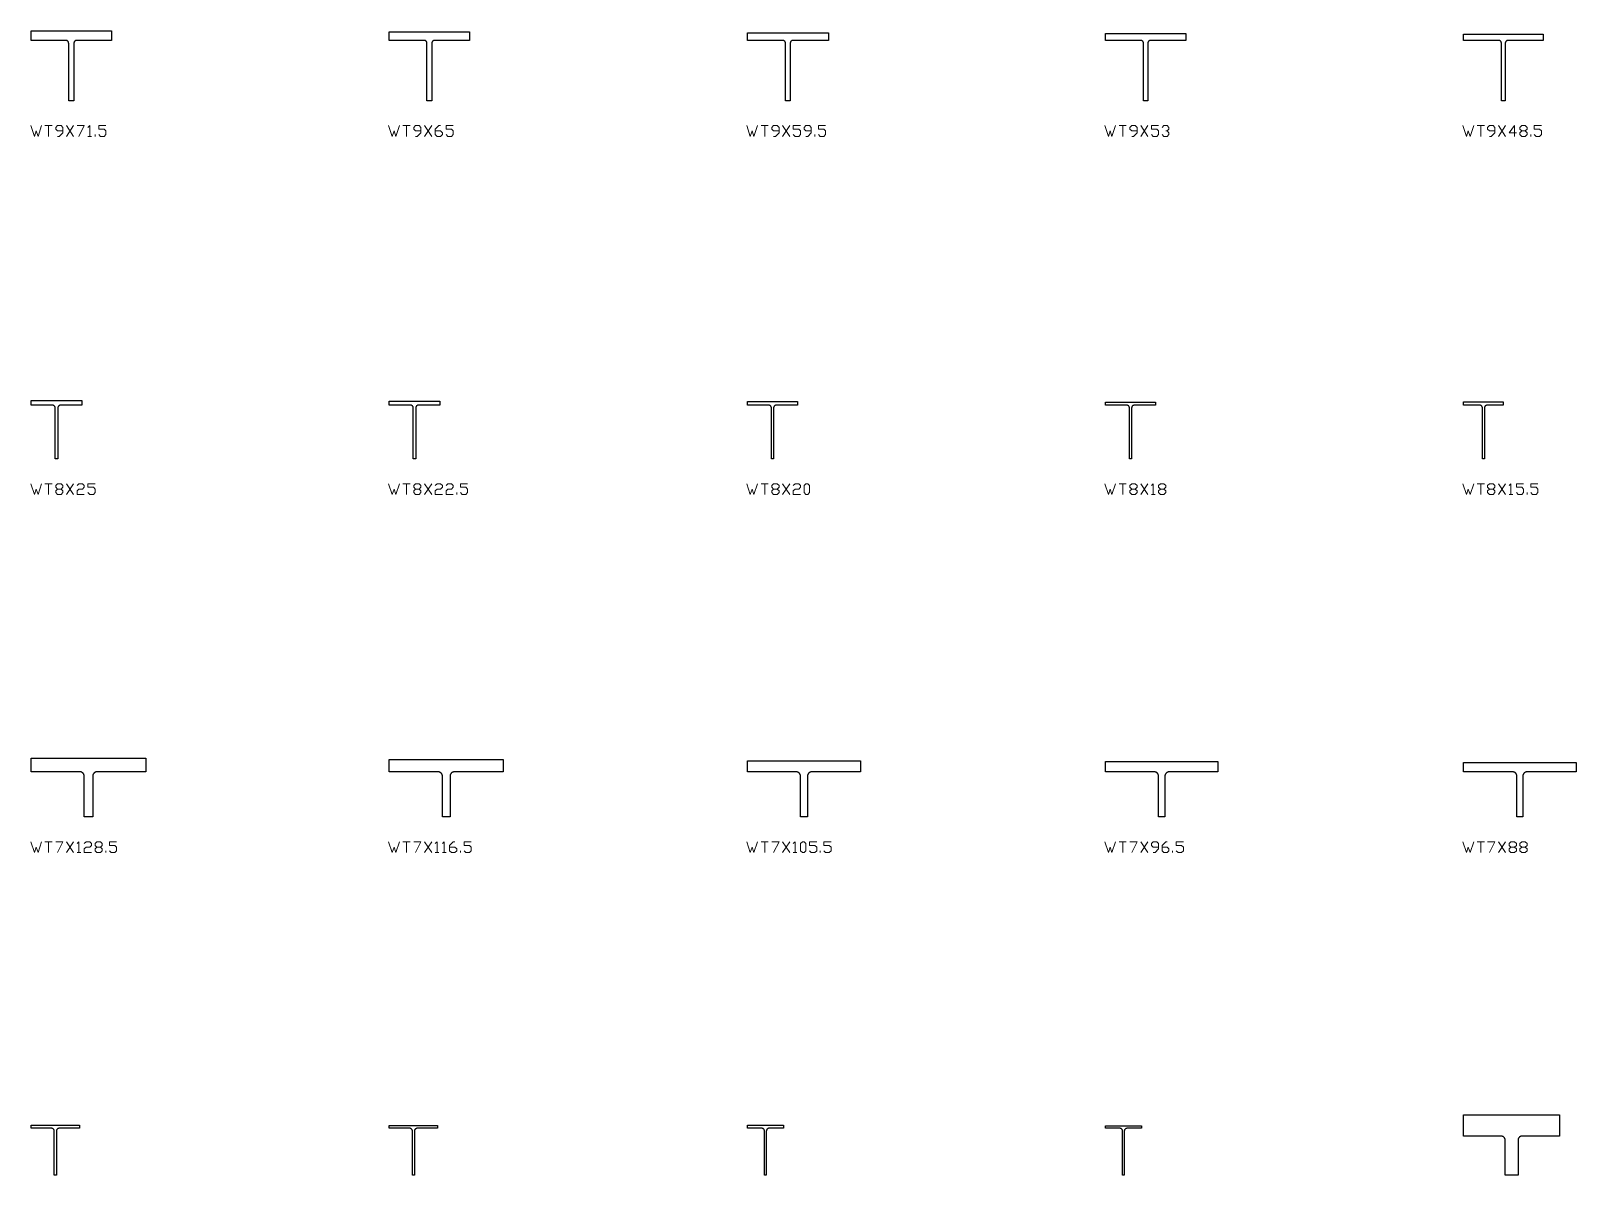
# Model space of a CAD drawing. Header units: inches. Extents: x 0 to 967, y -705 to 22.
# Drawn here: x 750 to 965.7, y -500 to -340.2 of the extents above; entities that cross this region are included whole.
import ezdxf

# ---------------------------------------------------------------- set-up
doc = ezdxf.new("R2010")
doc.units = ezdxf.units.IN
doc.header["$MEASUREMENT"] = 0
doc.layers.add('AISC_STEEL', color=7, linetype='Continuous')

msp = doc.modelspace()

# ---------------------------------------------------------------- linework, layer by layer
at = {"color": 3, "lineweight": 0}
for p, q in [((751.91, -353.47), (752.92, -353.47)), ((752.41, -353.47), (752.41, -354.98)), ((754.92, -354.98), (755.92, -353.47)), ((754.92, -353.47), (755.92, -354.98)), ((801.91, -353.47), (802.91, -353.47)), ((802.41, -353.47), (802.41, -354.98)), ((804.92, -354.98), (805.92, -353.47)), ((804.92, -353.47), (805.92, -354.98)), ((851.91, -353.47), (852.91, -353.47)), ((852.41, -353.47), (852.41, -354.98)), ((854.91, -354.98), (855.91, -353.47)), ((854.91, -353.47), (855.91, -354.98)), ((901.9, -353.47), (902.9, -353.47)), ((902.4, -353.47), (902.4, -354.98)), ((904.91, -354.98), (905.91, -353.47)), ((904.91, -353.47), (905.91, -354.98)), ((951.9, -353.47), (952.9, -353.47)), ((952.4, -353.47), (952.4, -354.98)), ((954.85, -354.98), (955.85, -353.47)), ((954.85, -353.47), (955.85, -354.98)), ((757.93, -354.98), (758.43, -354.98)), ((758.93, -354.98), (758.93, -354.73)), ((859.42, -354.98), (859.42, -354.73)), ((958.11, -354.22), (958.61, -354.22)), ((959.36, -354.98), (959.36, -354.73)), ((751.91, -403.47), (752.92, -403.47)), ((752.41, -403.47), (752.41, -404.97)), ((753.67, -404.22), (754.17, -404.22)), ((754.92, -404.97), (755.92, -403.47)), ((754.92, -403.47), (755.92, -404.97)), ((801.91, -403.47), (802.91, -403.47)), ((802.41, -403.47), (802.41, -404.97)), ((803.66, -404.22), (804.16, -404.22)), ((804.92, -404.97), (805.92, -403.47)), ((804.92, -403.47), (805.92, -404.97)), ((809.42, -404.97), (809.42, -404.72)), ((851.91, -403.47), (852.91, -403.47)), ((852.41, -403.47), (852.41, -404.97)), ((853.66, -404.22), (854.16, -404.22)), ((854.91, -404.97), (855.91, -403.47)), ((854.91, -403.47), (855.91, -404.97)), ((901.9, -403.47), (902.9, -403.47)), ((902.4, -403.47), (902.4, -404.97)), ((903.65, -404.22), (904.16, -404.22)), ((904.91, -404.97), (905.91, -403.47)), ((904.91, -403.47), (905.91, -404.97)), ((906.41, -404.97), (906.91, -404.97)), ((907.66, -404.22), (908.16, -404.22)), ((951.9, -403.47), (952.9, -403.47)), ((952.4, -403.47), (952.4, -404.97)), ((953.6, -404.22), (954.1, -404.22)), ((954.85, -404.97), (955.85, -403.47)), ((954.85, -403.47), (955.85, -404.97)), ((956.36, -404.97), (956.86, -404.97)), ((958.86, -404.97), (958.86, -404.72)), ((751.91, -453.46), (752.92, -453.46)), ((752.41, -453.46), (752.41, -454.97)), ((754.92, -454.97), (755.92, -453.46)), ((754.92, -453.46), (755.92, -454.97)), ((756.42, -454.97), (756.92, -454.97)), ((759.18, -454.22), (759.68, -454.22)), ((760.43, -454.97), (760.43, -454.72)), ((801.91, -453.46), (802.91, -453.46)), ((802.41, -453.46), (802.41, -454.97)), ((804.92, -454.97), (805.92, -453.46)), ((804.92, -453.46), (805.92, -454.97)), ((806.42, -454.97), (806.92, -454.97)), ((807.42, -454.97), (807.92, -454.97)), ((809.93, -454.97), (809.93, -454.72)), ((851.91, -453.46), (852.91, -453.46)), ((852.41, -453.46), (852.41, -454.97)), ((854.91, -454.97), (855.91, -453.46)), ((854.91, -453.46), (855.91, -454.97)), ((856.41, -454.97), (856.91, -454.97)), ((860.17, -454.97), (860.17, -454.72)), ((901.9, -453.46), (902.9, -453.46)), ((902.4, -453.46), (902.4, -454.97)), ((904.91, -454.97), (905.91, -453.46)), ((904.91, -453.46), (905.91, -454.97)), ((909.37, -454.97), (909.37, -454.72)), ((951.9, -453.46), (952.9, -453.46)), ((952.4, -453.46), (952.4, -454.97)), ((954.85, -454.97), (955.85, -453.46)), ((954.85, -453.46), (955.85, -454.97)), ((956.61, -454.22), (957.11, -454.22)), ((958.11, -454.22), (958.61, -454.22))]:
    msp.add_line(p, q, dxfattribs=at)
for points in [[(749.96, -353.47), (750.46, -354.98), (750.71, -354.22), (750.96, -354.98), (751.46, -353.47)], [(753.67, -354.98), (753.92, -354.98), (754.42, -354.48), (754.42, -353.72), (754.17, -353.47), (753.67, -353.47), (753.42, -353.72), (753.42, -353.97), (753.67, -354.22), (754.42, -354.22)], [(756.42, -353.47), (757.42, -353.47), (756.67, -354.98)], [(757.93, -353.72), (758.18, -353.47), (758.18, -354.98)], [(759.43, -354.73), (759.68, -354.98), (760.18, -354.98), (760.43, -354.73), (760.43, -354.22), (760.18, -353.97), (759.43, -353.97), (759.43, -353.47), (760.43, -353.47)], [(799.91, -353.47), (800.41, -354.98), (800.66, -354.22), (800.91, -354.98), (801.41, -353.47)], [(803.66, -354.98), (803.91, -354.98), (804.41, -354.48), (804.41, -353.72), (804.16, -353.47), (803.66, -353.47), (803.41, -353.72), (803.41, -353.97), (803.66, -354.22), (804.41, -354.22)], [(806.42, -354.22), (807.17, -354.22), (807.42, -354.48), (807.42, -354.73), (807.17, -354.98), (806.67, -354.98), (806.42, -354.73), (806.42, -353.97), (806.92, -353.47), (807.17, -353.47)], [(807.92, -354.73), (808.17, -354.98), (808.67, -354.98), (808.92, -354.73), (808.92, -354.22), (808.67, -353.97), (807.92, -353.97), (807.92, -353.47), (808.92, -353.47)], [(849.9, -353.47), (850.4, -354.98), (850.65, -354.22), (850.9, -354.98), (851.4, -353.47)], [(853.66, -354.98), (853.91, -354.98), (854.41, -354.48), (854.41, -353.72), (854.16, -353.47), (853.66, -353.47), (853.41, -353.72), (853.41, -353.97), (853.66, -354.22), (854.41, -354.22)], [(856.41, -354.73), (856.66, -354.98), (857.17, -354.98), (857.42, -354.73), (857.42, -354.22), (857.17, -353.97), (856.41, -353.97), (856.41, -353.47), (857.42, -353.47)], [(858.17, -354.98), (858.42, -354.98), (858.92, -354.48), (858.92, -353.72), (858.67, -353.47), (858.17, -353.47), (857.92, -353.72), (857.92, -353.97), (858.17, -354.22), (858.92, -354.22)], [(859.92, -354.73), (860.17, -354.98), (860.67, -354.98), (860.92, -354.73), (860.92, -354.22), (860.67, -353.97), (859.92, -353.97), (859.92, -353.47), (860.92, -353.47)], [(899.9, -353.47), (900.4, -354.98), (900.65, -354.22), (900.9, -354.98), (901.4, -353.47)], [(903.65, -354.98), (903.9, -354.98), (904.41, -354.48), (904.41, -353.72), (904.16, -353.47), (903.65, -353.47), (903.4, -353.72), (903.4, -353.97), (903.65, -354.22), (904.41, -354.22)], [(906.41, -354.73), (906.66, -354.98), (907.16, -354.98), (907.41, -354.73), (907.41, -354.22), (907.16, -353.97), (906.41, -353.97), (906.41, -353.47), (907.41, -353.47)], [(907.91, -353.72), (908.16, -353.47), (908.61, -353.47), (908.86, -353.72), (908.86, -353.97), (908.61, -354.22)], [(949.89, -353.47), (950.39, -354.98), (950.64, -354.22), (950.89, -354.98), (951.4, -353.47)], [(953.6, -354.98), (953.85, -354.98), (954.35, -354.48), (954.35, -353.72), (954.1, -353.47), (953.6, -353.47), (953.35, -353.72), (953.35, -353.97), (953.6, -354.22), (954.35, -354.22)], [(957.36, -354.48), (956.36, -354.48), (957.11, -353.47), (957.11, -354.98)], [(959.86, -354.73), (960.11, -354.98), (960.61, -354.98), (960.86, -354.73), (960.86, -354.22), (960.61, -353.97), (959.86, -353.97), (959.86, -353.47), (960.86, -353.47)], [(908.41, -354.22), (908.61, -354.22), (908.86, -354.48), (908.86, -354.73), (908.61, -354.98), (908.16, -354.98), (907.91, -354.73)], [(749.96, -403.47), (750.46, -404.97), (750.71, -404.22), (750.96, -404.97), (751.46, -403.47)], [(756.42, -403.72), (756.67, -403.47), (757.17, -403.47), (757.42, -403.72), (757.42, -403.97), (757.17, -404.22), (756.67, -404.22), (756.42, -404.47), (756.42, -404.97), (757.42, -404.97)], [(757.93, -404.72), (758.18, -404.97), (758.68, -404.97), (758.93, -404.72), (758.93, -404.22), (758.68, -403.97), (757.93, -403.97), (757.93, -403.47), (758.93, -403.47)], [(799.91, -403.47), (800.41, -404.97), (800.66, -404.22), (800.91, -404.97), (801.41, -403.47)], [(806.42, -403.72), (806.67, -403.47), (807.17, -403.47), (807.42, -403.72), (807.42, -403.97), (807.17, -404.22), (806.67, -404.22), (806.42, -404.47), (806.42, -404.97), (807.42, -404.97)], [(807.92, -403.72), (808.17, -403.47), (808.67, -403.47), (808.92, -403.72), (808.92, -403.97), (808.67, -404.22), (808.17, -404.22), (807.92, -404.47), (807.92, -404.97), (808.92, -404.97)], [(809.93, -404.72), (810.18, -404.97), (810.68, -404.97), (810.93, -404.72), (810.93, -404.22), (810.68, -403.97), (809.93, -403.97), (809.93, -403.47), (810.93, -403.47)], [(849.9, -403.47), (850.4, -404.97), (850.65, -404.22), (850.9, -404.97), (851.4, -403.47)], [(856.41, -403.72), (856.66, -403.47), (857.17, -403.47), (857.42, -403.72), (857.42, -403.97), (857.17, -404.22), (856.66, -404.22), (856.41, -404.47), (856.41, -404.97), (857.42, -404.97)], [(899.9, -403.47), (900.4, -404.97), (900.65, -404.22), (900.9, -404.97), (901.4, -403.47)], [(906.41, -403.72), (906.66, -403.47), (906.66, -404.97)], [(949.89, -403.47), (950.39, -404.97), (950.64, -404.22), (950.89, -404.97), (951.4, -403.47)], [(956.36, -403.72), (956.61, -403.47), (956.61, -404.97)], [(957.36, -404.72), (957.61, -404.97), (958.11, -404.97), (958.36, -404.72), (958.36, -404.22), (958.11, -403.97), (957.36, -403.97), (957.36, -403.47), (958.36, -403.47)], [(959.36, -404.72), (959.61, -404.97), (960.11, -404.97), (960.36, -404.72), (960.36, -404.22), (960.11, -403.97), (959.36, -403.97), (959.36, -403.47), (960.36, -403.47)], [(749.96, -453.46), (750.46, -454.97), (750.71, -454.22), (750.96, -454.97), (751.46, -453.46)], [(753.42, -453.46), (754.42, -453.46), (753.67, -454.97)], [(756.42, -453.72), (756.67, -453.46), (756.67, -454.97)], [(757.42, -453.72), (757.68, -453.46), (758.18, -453.46), (758.43, -453.72), (758.43, -453.97), (758.18, -454.22), (757.68, -454.22), (757.42, -454.47), (757.42, -454.97), (758.43, -454.97)], [(760.93, -454.72), (761.18, -454.97), (761.68, -454.97), (761.93, -454.72), (761.93, -454.22), (761.68, -453.97), (760.93, -453.97), (760.93, -453.46), (761.93, -453.46)], [(799.91, -453.46), (800.41, -454.97), (800.66, -454.22), (800.91, -454.97), (801.41, -453.46)], [(803.41, -453.46), (804.41, -453.46), (803.66, -454.97)], [(806.42, -453.72), (806.67, -453.46), (806.67, -454.97)], [(807.42, -453.72), (807.67, -453.46), (807.67, -454.97)], [(808.42, -454.22), (809.17, -454.22), (809.42, -454.47), (809.42, -454.72), (809.17, -454.97), (808.67, -454.97), (808.42, -454.72), (808.42, -453.97), (808.92, -453.46), (809.17, -453.46)], [(810.43, -454.72), (810.68, -454.97), (811.18, -454.97), (811.43, -454.72), (811.43, -454.22), (811.18, -453.97), (810.43, -453.97), (810.43, -453.46), (811.43, -453.46)], [(849.9, -453.46), (850.4, -454.97), (850.65, -454.22), (850.9, -454.97), (851.4, -453.46)], [(853.41, -453.46), (854.41, -453.46), (853.66, -454.97)], [(856.41, -453.72), (856.66, -453.46), (856.66, -454.97)], [(858.67, -454.72), (858.92, -454.97), (859.42, -454.97), (859.67, -454.72), (859.67, -454.22), (859.42, -453.97), (858.67, -453.97), (858.67, -453.46), (859.67, -453.46)], [(860.67, -454.72), (860.92, -454.97), (861.42, -454.97), (861.67, -454.72), (861.67, -454.22), (861.42, -453.97), (860.67, -453.97), (860.67, -453.46), (861.67, -453.46)], [(899.9, -453.46), (900.4, -454.97), (900.65, -454.22), (900.9, -454.97), (901.4, -453.46)], [(903.4, -453.46), (904.41, -453.46), (903.65, -454.97)], [(906.66, -454.97), (906.91, -454.97), (907.41, -454.47), (907.41, -453.72), (907.16, -453.46), (906.66, -453.46), (906.41, -453.72), (906.41, -453.97), (906.66, -454.22), (907.41, -454.22)], [(907.91, -454.22), (908.61, -454.22), (908.86, -454.47), (908.86, -454.72), (908.61, -454.97), (908.16, -454.97), (907.91, -454.72), (907.91, -453.97), (908.41, -453.46), (908.61, -453.46)], [(909.87, -454.72), (910.12, -454.97), (910.62, -454.97), (910.87, -454.72), (910.87, -454.22), (910.62, -453.97), (909.87, -453.97), (909.87, -453.46), (910.87, -453.46)], [(949.89, -453.46), (950.39, -454.97), (950.64, -454.22), (950.89, -454.97), (951.4, -453.46)], [(953.35, -453.46), (954.35, -453.46), (953.6, -454.97)]]:
    msp.add_lwpolyline(points, dxfattribs=at)
for points in [[(958.61, -354.22), (958.86, -354.48), (958.86, -354.73), (958.61, -354.98), (958.11, -354.98), (957.86, -354.73), (957.86, -354.48), (958.11, -354.22), (957.86, -353.97), (957.86, -353.72), (958.11, -353.47), (958.61, -353.47), (958.86, -353.72), (958.86, -353.97)], [(754.17, -404.22), (754.42, -404.47), (754.42, -404.72), (754.17, -404.97), (753.67, -404.97), (753.42, -404.72), (753.42, -404.47), (753.67, -404.22), (753.42, -403.97), (753.42, -403.72), (753.67, -403.47), (754.17, -403.47), (754.42, -403.72), (754.42, -403.97)], [(804.16, -404.22), (804.41, -404.47), (804.41, -404.72), (804.16, -404.97), (803.66, -404.97), (803.41, -404.72), (803.41, -404.47), (803.66, -404.22), (803.41, -403.97), (803.41, -403.72), (803.66, -403.47), (804.16, -403.47), (804.41, -403.72), (804.41, -403.97)], [(854.16, -404.22), (854.41, -404.47), (854.41, -404.72), (854.16, -404.97), (853.66, -404.97), (853.41, -404.72), (853.41, -404.47), (853.66, -404.22), (853.41, -403.97), (853.41, -403.72), (853.66, -403.47), (854.16, -403.47), (854.41, -403.72), (854.41, -403.97)], [(858.17, -404.97), (858.17, -404.97), (858.42, -404.97), (858.67, -404.72), (858.67, -403.72), (858.42, -403.47), (858.17, -403.47), (857.92, -403.72), (857.92, -404.72)], [(904.16, -404.22), (904.41, -404.47), (904.41, -404.72), (904.16, -404.97), (903.65, -404.97), (903.4, -404.72), (903.4, -404.47), (903.65, -404.22), (903.4, -403.97), (903.4, -403.72), (903.65, -403.47), (904.16, -403.47), (904.41, -403.72), (904.41, -403.97)], [(908.16, -404.22), (908.41, -404.47), (908.41, -404.72), (908.16, -404.97), (907.66, -404.97), (907.41, -404.72), (907.41, -404.47), (907.66, -404.22), (907.41, -403.97), (907.41, -403.72), (907.66, -403.47), (908.16, -403.47), (908.41, -403.72), (908.41, -403.97)], [(954.1, -404.22), (954.35, -404.47), (954.35, -404.72), (954.1, -404.97), (953.6, -404.97), (953.35, -404.72), (953.35, -404.47), (953.6, -404.22), (953.35, -403.97), (953.35, -403.72), (953.6, -403.47), (954.1, -403.47), (954.35, -403.72), (954.35, -403.97)], [(759.68, -454.22), (759.93, -454.47), (759.93, -454.72), (759.68, -454.97), (759.18, -454.97), (758.93, -454.72), (758.93, -454.47), (759.18, -454.22), (758.93, -453.97), (758.93, -453.72), (759.18, -453.46), (759.68, -453.46), (759.93, -453.72), (759.93, -453.97)], [(857.67, -454.97), (857.67, -454.97), (857.92, -454.97), (858.17, -454.72), (858.17, -453.72), (857.92, -453.46), (857.67, -453.46), (857.42, -453.72), (857.42, -454.72)], [(957.11, -454.22), (957.36, -454.47), (957.36, -454.72), (957.11, -454.97), (956.61, -454.97), (956.36, -454.72), (956.36, -454.47), (956.61, -454.22), (956.36, -453.97), (956.36, -453.72), (956.61, -453.46), (957.11, -453.46), (957.36, -453.72), (957.36, -453.97)], [(958.61, -454.22), (958.86, -454.47), (958.86, -454.72), (958.61, -454.97), (958.11, -454.97), (957.86, -454.72), (957.86, -454.47), (958.11, -454.22), (957.86, -453.97), (957.86, -453.72), (958.11, -453.46), (958.61, -453.46), (958.86, -453.72), (958.86, -453.97)]]:
    msp.add_lwpolyline(points, close=True, dxfattribs=at)
at = {"layer": 'AISC_STEEL'}
for points in [[(761.2, -340.25), (761.2, -341.57), (756.36, -341.57), (756.34, -341.57), (756.31, -341.57), (756.28, -341.58), (756.25, -341.59), (756.22, -341.6), (756.19, -341.61), (756.16, -341.62), (756.14, -341.64), (756.12, -341.66), (756.09, -341.68), (756.07, -341.7), (756.05, -341.72), (756.03, -341.74), (756.02, -341.77), (756, -341.8), (755.99, -341.82), (755.98, -341.85), (755.98, -341.88), (755.97, -341.91), (755.97, -341.94), (755.97, -341.97), (755.97, -350), (755.6, -350), (755.24, -350), (755.24, -341.97), (755.23, -341.94), (755.23, -341.91), (755.22, -341.88), (755.22, -341.85), (755.21, -341.82), (755.2, -341.8), (755.18, -341.77), (755.17, -341.74), (755.15, -341.72), (755.13, -341.7), (755.11, -341.68), (755.08, -341.66), (755.06, -341.64), (755.03, -341.62), (755.01, -341.61), (754.98, -341.6), (754.95, -341.59), (754.92, -341.58), (754.89, -341.57), (754.86, -341.57), (754.84, -341.57), (750, -341.57), (750, -340.25), (755.6, -340.25)], [(811.2, -340.37), (811.2, -341.57), (806.33, -341.57), (806.31, -341.57), (806.28, -341.57), (806.25, -341.58), (806.22, -341.59), (806.19, -341.6), (806.16, -341.61), (806.13, -341.62), (806.11, -341.64), (806.09, -341.66), (806.06, -341.68), (806.04, -341.7), (806.02, -341.72), (806, -341.74), (805.99, -341.77), (805.97, -341.8), (805.96, -341.82), (805.95, -341.85), (805.95, -341.88), (805.94, -341.91), (805.94, -341.94), (805.93, -341.97), (805.93, -350), (805.6, -350), (805.26, -350), (805.26, -341.97), (805.26, -341.94), (805.26, -341.91), (805.25, -341.88), (805.25, -341.85), (805.24, -341.82), (805.23, -341.8), (805.21, -341.77), (805.2, -341.74), (805.18, -341.72), (805.16, -341.7), (805.14, -341.68), (805.11, -341.66), (805.09, -341.64), (805.07, -341.62), (805.04, -341.61), (805.01, -341.6), (804.98, -341.59), (804.95, -341.58), (804.92, -341.57), (804.89, -341.57), (804.87, -341.57), (800, -341.57), (800, -340.37), (805.6, -340.37)], [(861.3, -340.51), (861.3, -341.57), (856.38, -341.57), (856.35, -341.57), (856.32, -341.57), (856.29, -341.58), (856.26, -341.59), (856.23, -341.6), (856.2, -341.61), (856.18, -341.62), (856.15, -341.64), (856.13, -341.66), (856.11, -341.68), (856.08, -341.7), (856.06, -341.72), (856.05, -341.74), (856.03, -341.77), (856.02, -341.8), (856.01, -341.82), (856, -341.85), (855.99, -341.88), (855.98, -341.91), (855.98, -341.94), (855.98, -341.97), (855.98, -350), (855.65, -350), (855.32, -350), (855.32, -341.97), (855.32, -341.94), (855.32, -341.91), (855.31, -341.88), (855.3, -341.85), (855.29, -341.82), (855.28, -341.8), (855.27, -341.77), (855.25, -341.74), (855.24, -341.72), (855.22, -341.7), (855.19, -341.68), (855.17, -341.66), (855.15, -341.64), (855.12, -341.62), (855.1, -341.61), (855.07, -341.6), (855.04, -341.59), (855.01, -341.58), (854.98, -341.57), (854.95, -341.57), (854.92, -341.57), (850, -341.57), (850, -340.51), (855.65, -340.51)], [(911.2, -340.63), (911.2, -341.57), (906.29, -341.57), (906.27, -341.57), (906.24, -341.57), (906.21, -341.58), (906.18, -341.59), (906.15, -341.6), (906.12, -341.61), (906.1, -341.62), (906.07, -341.64), (906.05, -341.66), (906.02, -341.68), (906, -341.7), (905.98, -341.72), (905.96, -341.74), (905.95, -341.77), (905.93, -341.8), (905.92, -341.82), (905.91, -341.85), (905.91, -341.88), (905.9, -341.91), (905.9, -341.94), (905.89, -341.97), (905.89, -350), (905.6, -350), (905.3, -350), (905.3, -341.97), (905.3, -341.94), (905.3, -341.91), (905.29, -341.88), (905.29, -341.85), (905.28, -341.82), (905.27, -341.8), (905.25, -341.77), (905.24, -341.74), (905.22, -341.72), (905.2, -341.7), (905.18, -341.68), (905.15, -341.66), (905.13, -341.64), (905.11, -341.62), (905.08, -341.61), (905.05, -341.6), (905.02, -341.59), (904.99, -341.58), (904.96, -341.57), (904.93, -341.57), (904.9, -341.57), (900, -341.57), (900, -340.63), (905.6, -340.63)], [(961.1, -340.7), (961.1, -341.57), (956.22, -341.57), (956.19, -341.57), (956.16, -341.57), (956.13, -341.58), (956.1, -341.59), (956.07, -341.6), (956.04, -341.61), (956.02, -341.62), (955.99, -341.64), (955.97, -341.66), (955.95, -341.68), (955.92, -341.7), (955.9, -341.72), (955.89, -341.74), (955.87, -341.77), (955.86, -341.8), (955.85, -341.82), (955.84, -341.85), (955.83, -341.88), (955.82, -341.91), (955.82, -341.94), (955.82, -341.97), (955.82, -350), (955.55, -350), (955.28, -350), (955.28, -341.97), (955.28, -341.94), (955.28, -341.91), (955.27, -341.88), (955.26, -341.85), (955.25, -341.82), (955.24, -341.8), (955.23, -341.77), (955.21, -341.74), (955.2, -341.72), (955.18, -341.7), (955.15, -341.68), (955.13, -341.66), (955.11, -341.64), (955.08, -341.62), (955.06, -341.61), (955.03, -341.6), (955, -341.59), (954.97, -341.58), (954.94, -341.57), (954.91, -341.57), (954.88, -341.57), (950, -341.57), (950, -340.7), (955.55, -340.7)], [(757.07, -391.87), (757.07, -392.5), (754.12, -392.5), (754.1, -392.5), (754.07, -392.5), (754.04, -392.51), (754.01, -392.52), (753.98, -392.53), (753.95, -392.54), (753.92, -392.55), (753.9, -392.57), (753.88, -392.59), (753.85, -392.61), (753.83, -392.63), (753.81, -392.65), (753.79, -392.67), (753.78, -392.7), (753.76, -392.73), (753.75, -392.75), (753.74, -392.78), (753.74, -392.81), (753.73, -392.84), (753.73, -392.87), (753.73, -392.9), (753.73, -400), (753.53, -400), (753.35, -400), (753.35, -392.9), (753.34, -392.87), (753.34, -392.84), (753.33, -392.81), (753.33, -392.78), (753.32, -392.75), (753.31, -392.73), (753.29, -392.7), (753.28, -392.67), (753.26, -392.65), (753.24, -392.63), (753.22, -392.61), (753.19, -392.59), (753.17, -392.57), (753.14, -392.55), (753.12, -392.54), (753.09, -392.53), (753.06, -392.52), (753.03, -392.51), (753, -392.5), (752.97, -392.5), (752.95, -392.5), (750, -392.5), (750, -391.87), (753.53, -391.87)], [(807.04, -391.93), (807.04, -392.5), (804.09, -392.5), (804.07, -392.5), (804.04, -392.5), (804.01, -392.5), (803.98, -392.51), (803.95, -392.52), (803.93, -392.53), (803.9, -392.54), (803.88, -392.56), (803.85, -392.58), (803.83, -392.59), (803.81, -392.61), (803.79, -392.63), (803.77, -392.66), (803.76, -392.68), (803.74, -392.7), (803.73, -392.73), (803.72, -392.76), (803.71, -392.78), (803.7, -392.81), (803.7, -392.84), (803.69, -392.87), (803.69, -392.9), (803.69, -400), (803.52, -400), (803.35, -400), (803.35, -392.9), (803.35, -392.87), (803.34, -392.84), (803.34, -392.81), (803.33, -392.78), (803.32, -392.76), (803.31, -392.73), (803.3, -392.7), (803.28, -392.68), (803.27, -392.66), (803.25, -392.63), (803.23, -392.61), (803.21, -392.59), (803.19, -392.58), (803.16, -392.56), (803.14, -392.54), (803.11, -392.53), (803.09, -392.52), (803.06, -392.51), (803.03, -392.5), (803, -392.5), (802.97, -392.5), (802.95, -392.5), (800, -392.5), (800, -391.93), (803.52, -391.93)], [(857, -391.99), (857, -392.5), (854.05, -392.5), (854.03, -392.5), (854, -392.5), (853.97, -392.5), (853.94, -392.51), (853.91, -392.52), (853.89, -392.53), (853.86, -392.54), (853.84, -392.56), (853.81, -392.58), (853.79, -392.59), (853.77, -392.61), (853.75, -392.63), (853.73, -392.66), (853.72, -392.68), (853.7, -392.7), (853.69, -392.73), (853.68, -392.76), (853.67, -392.78), (853.66, -392.81), (853.66, -392.84), (853.65, -392.87), (853.65, -392.9), (853.65, -400), (853.5, -400), (853.35, -400), (853.35, -392.9), (853.35, -392.87), (853.34, -392.84), (853.34, -392.81), (853.33, -392.78), (853.32, -392.76), (853.31, -392.73), (853.3, -392.7), (853.28, -392.68), (853.27, -392.66), (853.25, -392.63), (853.23, -392.61), (853.21, -392.59), (853.19, -392.58), (853.16, -392.56), (853.14, -392.54), (853.11, -392.53), (853.09, -392.52), (853.06, -392.51), (853.03, -392.5), (853, -392.5), (852.97, -392.5), (852.95, -392.5), (850, -392.5), (850, -391.99), (853.5, -391.99)], [(906.99, -392.07), (906.99, -392.5), (904.04, -392.5), (904.02, -392.5), (903.99, -392.5), (903.96, -392.51), (903.93, -392.52), (903.9, -392.53), (903.88, -392.54), (903.85, -392.55), (903.83, -392.56), (903.8, -392.58), (903.78, -392.6), (903.76, -392.62), (903.74, -392.64), (903.72, -392.66), (903.71, -392.68), (903.69, -392.71), (903.68, -392.74), (903.67, -392.76), (903.66, -392.79), (903.65, -392.82), (903.65, -392.84), (903.64, -392.87), (903.64, -392.9), (903.64, -400), (903.5, -400), (903.35, -400), (903.35, -392.9), (903.35, -392.87), (903.34, -392.84), (903.34, -392.82), (903.33, -392.79), (903.32, -392.76), (903.31, -392.74), (903.3, -392.71), (903.28, -392.68), (903.27, -392.66), (903.25, -392.64), (903.23, -392.62), (903.21, -392.6), (903.19, -392.58), (903.16, -392.56), (903.14, -392.55), (903.11, -392.54), (903.09, -392.53), (903.06, -392.52), (903.03, -392.51), (903, -392.5), (902.97, -392.5), (902.95, -392.5), (900, -392.5), (900, -392.07), (903.5, -392.07)], [(955.53, -392.06), (955.53, -392.5), (953.3, -392.5), (953.28, -392.5), (953.25, -392.5), (953.22, -392.51), (953.19, -392.52), (953.16, -392.53), (953.14, -392.54), (953.11, -392.55), (953.09, -392.56), (953.06, -392.58), (953.04, -392.6), (953.02, -392.62), (953, -392.64), (952.98, -392.66), (952.97, -392.68), (952.95, -392.71), (952.94, -392.74), (952.93, -392.76), (952.92, -392.79), (952.91, -392.82), (952.91, -392.84), (952.9, -392.87), (952.9, -392.9), (952.9, -400), (952.76, -400), (952.63, -400), (952.63, -392.9), (952.63, -392.87), (952.62, -392.84), (952.62, -392.82), (952.61, -392.79), (952.6, -392.76), (952.59, -392.74), (952.58, -392.71), (952.56, -392.68), (952.55, -392.66), (952.53, -392.64), (952.51, -392.62), (952.49, -392.6), (952.47, -392.58), (952.44, -392.56), (952.42, -392.55), (952.39, -392.54), (952.37, -392.53), (952.34, -392.52), (952.31, -392.51), (952.28, -392.5), (952.25, -392.5), (952.23, -392.5), (950, -392.5), (950, -392.06), (952.76, -392.06)], [(766, -441.81), (766, -443.7), (759.19, -443.7), (759.16, -443.7), (759.13, -443.7), (759.1, -443.71), (759.07, -443.71), (759.04, -443.72), (759.02, -443.73), (758.99, -443.74), (758.96, -443.75), (758.93, -443.76), (758.91, -443.77), (758.88, -443.79), (758.86, -443.8), (758.83, -443.82), (758.81, -443.84), (758.79, -443.86), (758.77, -443.88), (758.75, -443.9), (758.73, -443.92), (758.71, -443.94), (758.69, -443.97), (758.68, -443.99), (758.66, -444.02), (758.65, -444.04), (758.64, -444.07), (758.63, -444.1), (758.62, -444.13), (758.61, -444.15), (758.6, -444.18), (758.6, -444.21), (758.59, -444.24), (758.59, -444.27), (758.59, -444.3), (758.59, -450), (758, -450), (757.41, -450), (757.41, -444.3), (757.41, -444.27), (757.41, -444.24), (757.4, -444.21), (757.4, -444.18), (757.39, -444.15), (757.38, -444.13), (757.37, -444.1), (757.36, -444.07), (757.35, -444.04), (757.34, -444.02), (757.32, -443.99), (757.31, -443.97), (757.29, -443.94), (757.27, -443.92), (757.25, -443.9), (757.23, -443.88), (757.21, -443.86), (757.19, -443.84), (757.17, -443.82), (757.14, -443.8), (757.12, -443.79), (757.09, -443.77), (757.07, -443.76), (757.04, -443.75), (757.01, -443.74), (756.98, -443.73), (756.96, -443.72), (756.93, -443.71), (756.9, -443.71), (756.87, -443.7), (756.84, -443.7), (756.81, -443.7), (750, -443.7), (750, -441.81), (758, -441.81)], [(815.9, -441.98), (815.9, -443.7), (809.08, -443.7), (809.06, -443.7), (809.03, -443.7), (809, -443.71), (808.97, -443.71), (808.94, -443.72), (808.91, -443.73), (808.88, -443.74), (808.86, -443.75), (808.83, -443.76), (808.8, -443.77), (808.78, -443.79), (808.75, -443.8), (808.73, -443.82), (808.7, -443.84), (808.68, -443.86), (808.66, -443.88), (808.64, -443.9), (808.62, -443.92), (808.6, -443.94), (808.59, -443.97), (808.57, -443.99), (808.56, -444.02), (808.54, -444.04), (808.53, -444.07), (808.52, -444.1), (808.51, -444.13), (808.5, -444.15), (808.5, -444.18), (808.49, -444.21), (808.49, -444.24), (808.49, -444.27), (808.48, -444.3), (808.48, -450), (807.95, -450), (807.41, -450), (807.41, -444.3), (807.41, -444.27), (807.41, -444.24), (807.41, -444.21), (807.4, -444.18), (807.4, -444.15), (807.39, -444.13), (807.38, -444.1), (807.37, -444.07), (807.36, -444.04), (807.34, -444.02), (807.33, -443.99), (807.31, -443.97), (807.3, -443.94), (807.28, -443.92), (807.26, -443.9), (807.24, -443.88), (807.22, -443.86), (807.2, -443.84), (807.17, -443.82), (807.15, -443.8), (807.12, -443.79), (807.1, -443.77), (807.07, -443.76), (807.04, -443.75), (807.02, -443.74), (806.99, -443.73), (806.96, -443.72), (806.93, -443.71), (806.9, -443.71), (806.87, -443.7), (806.84, -443.7), (806.82, -443.7), (800, -443.7), (800, -441.98), (807.95, -441.98)], [(865.8, -442.14), (865.8, -443.7), (858.99, -443.7), (858.96, -443.7), (858.93, -443.7), (858.9, -443.71), (858.87, -443.71), (858.84, -443.72), (858.82, -443.73), (858.79, -443.74), (858.76, -443.75), (858.73, -443.76), (858.71, -443.77), (858.68, -443.79), (858.66, -443.8), (858.63, -443.82), (858.61, -443.84), (858.59, -443.86), (858.57, -443.88), (858.55, -443.9), (858.53, -443.92), (858.51, -443.94), (858.49, -443.97), (858.48, -443.99), (858.46, -444.02), (858.45, -444.04), (858.44, -444.07), (858.43, -444.1), (858.42, -444.13), (858.41, -444.15), (858.4, -444.18), (858.4, -444.21), (858.39, -444.24), (858.39, -444.27), (858.39, -444.3), (858.39, -450), (857.9, -450), (857.41, -450), (857.41, -444.3), (857.41, -444.27), (857.41, -444.24), (857.4, -444.21), (857.4, -444.18), (857.39, -444.15), (857.38, -444.13), (857.37, -444.1), (857.36, -444.07), (857.35, -444.04), (857.34, -444.02), (857.32, -443.99), (857.31, -443.97), (857.29, -443.94), (857.27, -443.92), (857.25, -443.9), (857.23, -443.88), (857.21, -443.86), (857.19, -443.84), (857.17, -443.82), (857.14, -443.8), (857.12, -443.79), (857.09, -443.77), (857.07, -443.76), (857.04, -443.75), (857.01, -443.74), (856.98, -443.73), (856.96, -443.72), (856.93, -443.71), (856.9, -443.71), (856.87, -443.7), (856.84, -443.7), (856.81, -443.7), (850, -443.7), (850, -442.14), (857.9, -442.14)], [(915.7, -442.26), (915.7, -443.7), (908.89, -443.7), (908.87, -443.7), (908.84, -443.7), (908.81, -443.71), (908.78, -443.71), (908.75, -443.72), (908.72, -443.73), (908.69, -443.74), (908.67, -443.75), (908.64, -443.76), (908.61, -443.77), (908.59, -443.79), (908.56, -443.8), (908.54, -443.82), (908.51, -443.84), (908.49, -443.86), (908.47, -443.88), (908.45, -443.9), (908.43, -443.92), (908.41, -443.94), (908.4, -443.97), (908.38, -443.99), (908.37, -444.02), (908.35, -444.04), (908.34, -444.07), (908.33, -444.1), (908.32, -444.13), (908.31, -444.15), (908.31, -444.18), (908.3, -444.21), (908.3, -444.24), (908.3, -444.27), (908.29, -444.3), (908.29, -450), (907.85, -450), (907.4, -450), (907.4, -444.3), (907.4, -444.27), (907.4, -444.24), (907.4, -444.21), (907.39, -444.18), (907.39, -444.15), (907.38, -444.13), (907.37, -444.1), (907.36, -444.07), (907.35, -444.04), (907.33, -444.02), (907.32, -443.99), (907.3, -443.97), (907.29, -443.94), (907.27, -443.92), (907.25, -443.9), (907.23, -443.88), (907.21, -443.86), (907.19, -443.84), (907.16, -443.82), (907.14, -443.8), (907.11, -443.79), (907.09, -443.77), (907.06, -443.76), (907.03, -443.75), (907.01, -443.74), (906.98, -443.73), (906.95, -443.72), (906.92, -443.71), (906.89, -443.71), (906.86, -443.7), (906.83, -443.7), (906.8, -443.7), (900, -443.7), (900, -442.26), (907.85, -442.26)], [(965.7, -442.39), (965.7, -443.7), (958.86, -443.7), (958.84, -443.7), (958.81, -443.7), (958.78, -443.71), (958.75, -443.71), (958.72, -443.72), (958.69, -443.73), (958.66, -443.74), (958.64, -443.75), (958.61, -443.76), (958.58, -443.77), (958.56, -443.79), (958.53, -443.8), (958.51, -443.82), (958.48, -443.84), (958.46, -443.86), (958.44, -443.88), (958.42, -443.9), (958.4, -443.92), (958.38, -443.94), (958.37, -443.97), (958.35, -443.99), (958.34, -444.02), (958.32, -444.04), (958.31, -444.07), (958.3, -444.1), (958.29, -444.13), (958.28, -444.15), (958.28, -444.18), (958.27, -444.21), (958.27, -444.24), (958.27, -444.27), (958.26, -444.3), (958.26, -450), (957.85, -450), (957.43, -450), (957.43, -444.3), (957.43, -444.27), (957.43, -444.24), (957.43, -444.21), (957.42, -444.18), (957.42, -444.15), (957.41, -444.13), (957.4, -444.1), (957.39, -444.07), (957.38, -444.04), (957.36, -444.02), (957.35, -443.99), (957.33, -443.97), (957.32, -443.94), (957.3, -443.92), (957.28, -443.9), (957.26, -443.88), (957.24, -443.86), (957.22, -443.84), (957.19, -443.82), (957.17, -443.8), (957.14, -443.79), (957.12, -443.77), (957.09, -443.76), (957.06, -443.75), (957.04, -443.74), (957.01, -443.73), (956.98, -443.72), (956.95, -443.71), (956.92, -443.71), (956.89, -443.7), (956.86, -443.7), (956.84, -443.7), (950, -443.7), (950, -442.39), (957.85, -442.39)], [(963.4, -491.59), (963.4, -494.55), (958.18, -494.55), (958.15, -494.55), (958.12, -494.55), (958.09, -494.56), (958.06, -494.56), (958.03, -494.57), (958, -494.58), (957.98, -494.59), (957.95, -494.6), (957.92, -494.61), (957.89, -494.62), (957.87, -494.64), (957.84, -494.66), (957.82, -494.67), (957.8, -494.69), (957.77, -494.71), (957.75, -494.73), (957.73, -494.76), (957.71, -494.78), (957.7, -494.8), (957.68, -494.83), (957.66, -494.85), (957.65, -494.88), (957.64, -494.91), (957.63, -494.94), (957.62, -494.96), (957.61, -494.99), (957.6, -495.02), (957.6, -495.05), (957.59, -495.08), (957.59, -495.11), (957.59, -495.14), (957.59, -500), (956.7, -500), (955.81, -500), (955.81, -495.14), (955.81, -495.11), (955.81, -495.08), (955.8, -495.05), (955.8, -495.02), (955.79, -494.99), (955.78, -494.96), (955.77, -494.94), (955.76, -494.91), (955.75, -494.88), (955.74, -494.85), (955.72, -494.83), (955.7, -494.8), (955.69, -494.78), (955.67, -494.76), (955.65, -494.73), (955.63, -494.71), (955.6, -494.69), (955.58, -494.67), (955.56, -494.66), (955.53, -494.64), (955.51, -494.62), (955.48, -494.61), (955.45, -494.6), (955.42, -494.59), (955.4, -494.58), (955.37, -494.57), (955.34, -494.56), (955.31, -494.56), (955.28, -494.55), (955.25, -494.55), (955.22, -494.55), (950, -494.55), (950, -491.59), (956.7, -491.59)], [(756.75, -493.01), (756.75, -493.46), (753.92, -493.46), (753.89, -493.47), (753.86, -493.47), (753.83, -493.48), (753.8, -493.48), (753.77, -493.49), (753.74, -493.5), (753.72, -493.52), (753.69, -493.53), (753.67, -493.55), (753.65, -493.57), (753.62, -493.59), (753.6, -493.62), (753.59, -493.64), (753.57, -493.67), (753.56, -493.69), (753.55, -493.72), (753.54, -493.75), (753.53, -493.78), (753.52, -493.81), (753.52, -493.84), (753.52, -493.86), (753.52, -500), (753.38, -500), (753.23, -500), (753.23, -493.86), (753.23, -493.84), (753.23, -493.81), (753.22, -493.78), (753.21, -493.75), (753.2, -493.72), (753.19, -493.69), (753.18, -493.67), (753.16, -493.64), (753.15, -493.62), (753.13, -493.59), (753.1, -493.57), (753.08, -493.55), (753.06, -493.53), (753.03, -493.52), (753.01, -493.5), (752.98, -493.49), (752.95, -493.48), (752.92, -493.48), (752.89, -493.47), (752.86, -493.47), (752.83, -493.46), (750, -493.46), (750, -493.01), (753.38, -493.01)], [(806.73, -493.08), (806.73, -493.46), (803.9, -493.46), (803.87, -493.47), (803.84, -493.47), (803.81, -493.48), (803.78, -493.48), (803.75, -493.49), (803.73, -493.5), (803.7, -493.52), (803.67, -493.53), (803.65, -493.55), (803.63, -493.57), (803.61, -493.59), (803.59, -493.62), (803.57, -493.64), (803.55, -493.67), (803.54, -493.69), (803.53, -493.72), (803.52, -493.75), (803.51, -493.78), (803.5, -493.81), (803.5, -493.84), (803.5, -493.86), (803.5, -500), (803.36, -500), (803.23, -500), (803.23, -493.86), (803.23, -493.84), (803.23, -493.81), (803.22, -493.78), (803.21, -493.75), (803.2, -493.72), (803.19, -493.69), (803.18, -493.67), (803.16, -493.64), (803.14, -493.62), (803.12, -493.59), (803.1, -493.57), (803.08, -493.55), (803.06, -493.53), (803.03, -493.52), (803, -493.5), (802.98, -493.49), (802.95, -493.48), (802.92, -493.48), (802.89, -493.47), (802.86, -493.47), (802.83, -493.46), (800, -493.46), (800, -493.08), (803.36, -493.08)], [(855.03, -493.04), (855.03, -493.46), (853.04, -493.46), (853.01, -493.46), (852.98, -493.46), (852.95, -493.47), (852.92, -493.48), (852.9, -493.49), (852.87, -493.5), (852.84, -493.51), (852.82, -493.53), (852.79, -493.55), (852.77, -493.57), (852.75, -493.59), (852.73, -493.61), (852.71, -493.63), (852.7, -493.66), (852.68, -493.69), (852.67, -493.71), (852.66, -493.74), (852.65, -493.77), (852.65, -493.8), (852.64, -493.83), (852.64, -493.86), (852.64, -500), (852.51, -500), (852.39, -500), (852.39, -493.86), (852.39, -493.83), (852.38, -493.8), (852.38, -493.77), (852.37, -493.74), (852.36, -493.71), (852.35, -493.69), (852.33, -493.66), (852.32, -493.63), (852.3, -493.61), (852.28, -493.59), (852.26, -493.57), (852.24, -493.55), (852.21, -493.53), (852.19, -493.51), (852.16, -493.5), (852.13, -493.49), (852.11, -493.48), (852.08, -493.47), (852.05, -493.46), (852.02, -493.46), (851.99, -493.46), (850, -493.46), (850, -493.04), (852.51, -493.04)], [(905, -493.13), (905, -493.46), (903.01, -493.46), (902.99, -493.47), (902.96, -493.47), (902.93, -493.48), (902.9, -493.48), (902.87, -493.49), (902.84, -493.5), (902.82, -493.52), (902.79, -493.53), (902.77, -493.55), (902.74, -493.57), (902.72, -493.59), (902.7, -493.62), (902.68, -493.64), (902.67, -493.67), (902.65, -493.69), (902.64, -493.72), (902.63, -493.75), (902.63, -493.78), (902.62, -493.81), (902.62, -493.84), (902.61, -493.86), (902.61, -500), (902.5, -500), (902.38, -500), (902.38, -493.86), (902.38, -493.84), (902.38, -493.81), (902.37, -493.78), (902.37, -493.75), (902.36, -493.72), (902.35, -493.69), (902.33, -493.67), (902.32, -493.64), (902.3, -493.62), (902.28, -493.59), (902.26, -493.57), (902.23, -493.55), (902.21, -493.53), (902.18, -493.52), (902.16, -493.5), (902.13, -493.49), (902.1, -493.48), (902.07, -493.48), (902.04, -493.47), (902.01, -493.47), (901.98, -493.46), (900, -493.46), (900, -493.13), (902.5, -493.13)]]:
    msp.add_lwpolyline(points, close=True, dxfattribs=at)

doc.saveas('drawing.dxf')
